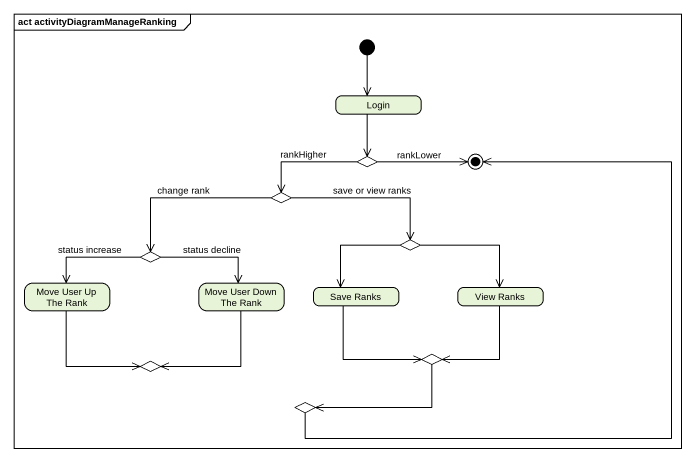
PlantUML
@startuml
mainframe act activityDiagramManageRanking
hide empty description
state Login
state choice1 <<choice>>
state choice2 <<choice>>
state choice3 <<choice>>
state choice4 <<choice>>
state "Move User Up The Rank" as Move_User_Up_The_Rank
state choice5 <<choice>>
state "Move User Down The Rank" as Move_User_Down_The_Rank
state "Save Ranks" as Save_Ranks
state "View Ranks" as View_Ranks
state choice6 <<choice>>
state choice7 <<choice>>
state choice8 <<choice>>
[*] --> Login
Login --> choice1
choice1 -left-> choice2 : rankHigher
choice2 -right-> choice4 : save or view ranks
choice2 -left-> choice5 : change rank
choice4 --> Save_Ranks
choice4 -right-> View_Ranks
Move_User_Up_The_Rank --> choice6
choice5 -left-> Move_User_Up_The_Rank : status increase
choice5 -right-> Move_User_Down_The_Rank : status decline
Move_User_Down_The_Rank --> choice6
Save_Ranks --> choice7
View_Ranks --> choice7
choice7 -left-> choice8
choice1 -right-> [*] : rankLower
choice8 -up-> [*]
@enduml
